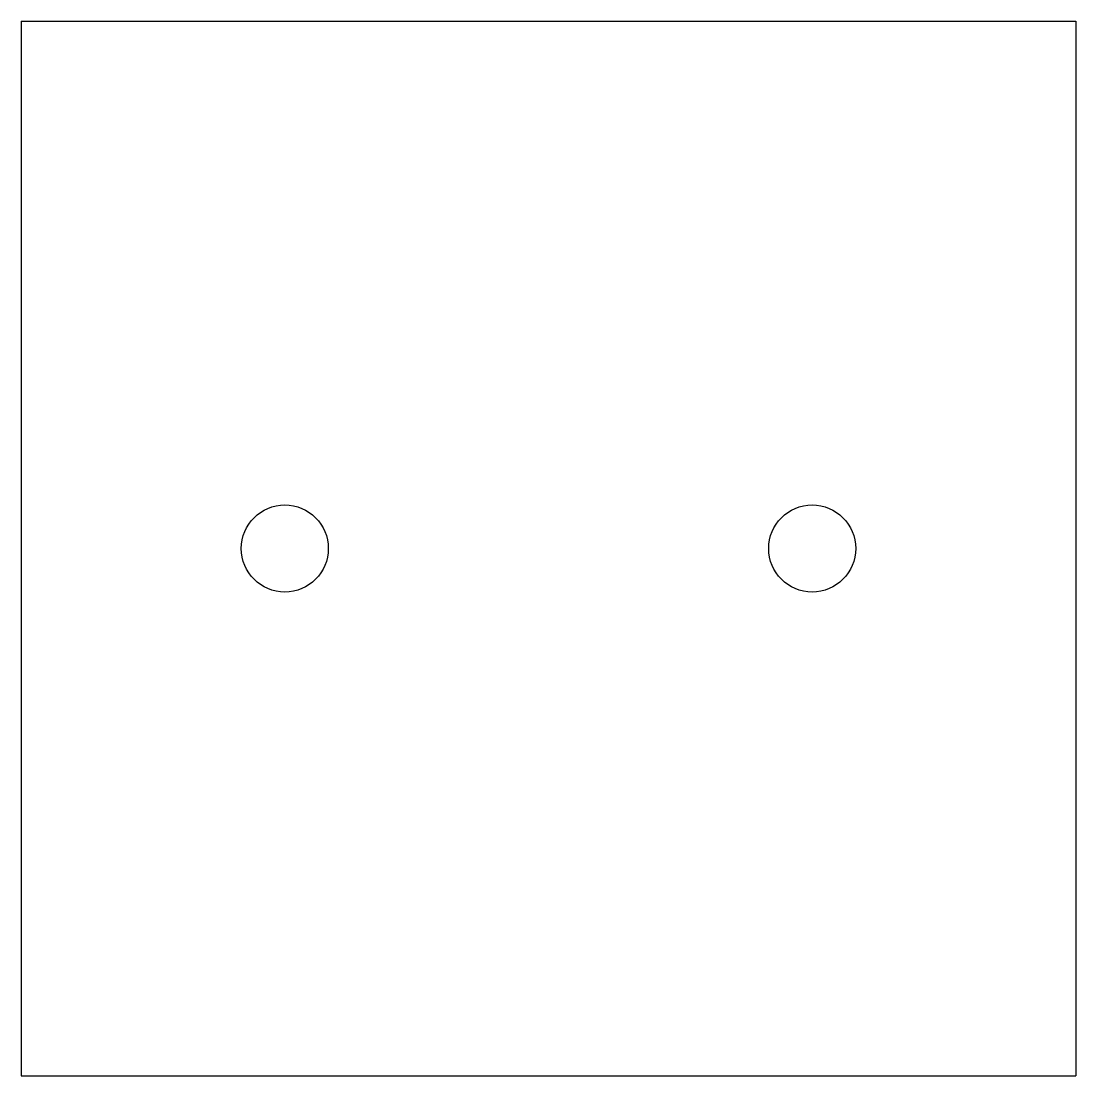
# Model space of a CAD drawing. Header units: millimetres. Extents: x -20 to 20, y -20 to 20.
import ezdxf

# ---------------------------------------------------------------- set-up
doc = ezdxf.new("R2010")
doc.units = ezdxf.units.MM

msp = doc.modelspace()

# ---------------------------------------------------------------- linework, layer by layer
for p, q in [((-20, 20, 0.5), (20, 20, 0.5)), ((-20, 20, 0.5), (-20, -20, 0.5)), ((20, 20, 0.5), (20, -20, 0.5)), ((-20, -20, 0.5), (20, -20, 0.5))]:
    msp.add_line(p, q)
for centre in [(-10, 0, 0.5), (10, 0, 0.5)]:
    msp.add_circle(centre, 1.65)

doc.saveas('drawing.dxf')
